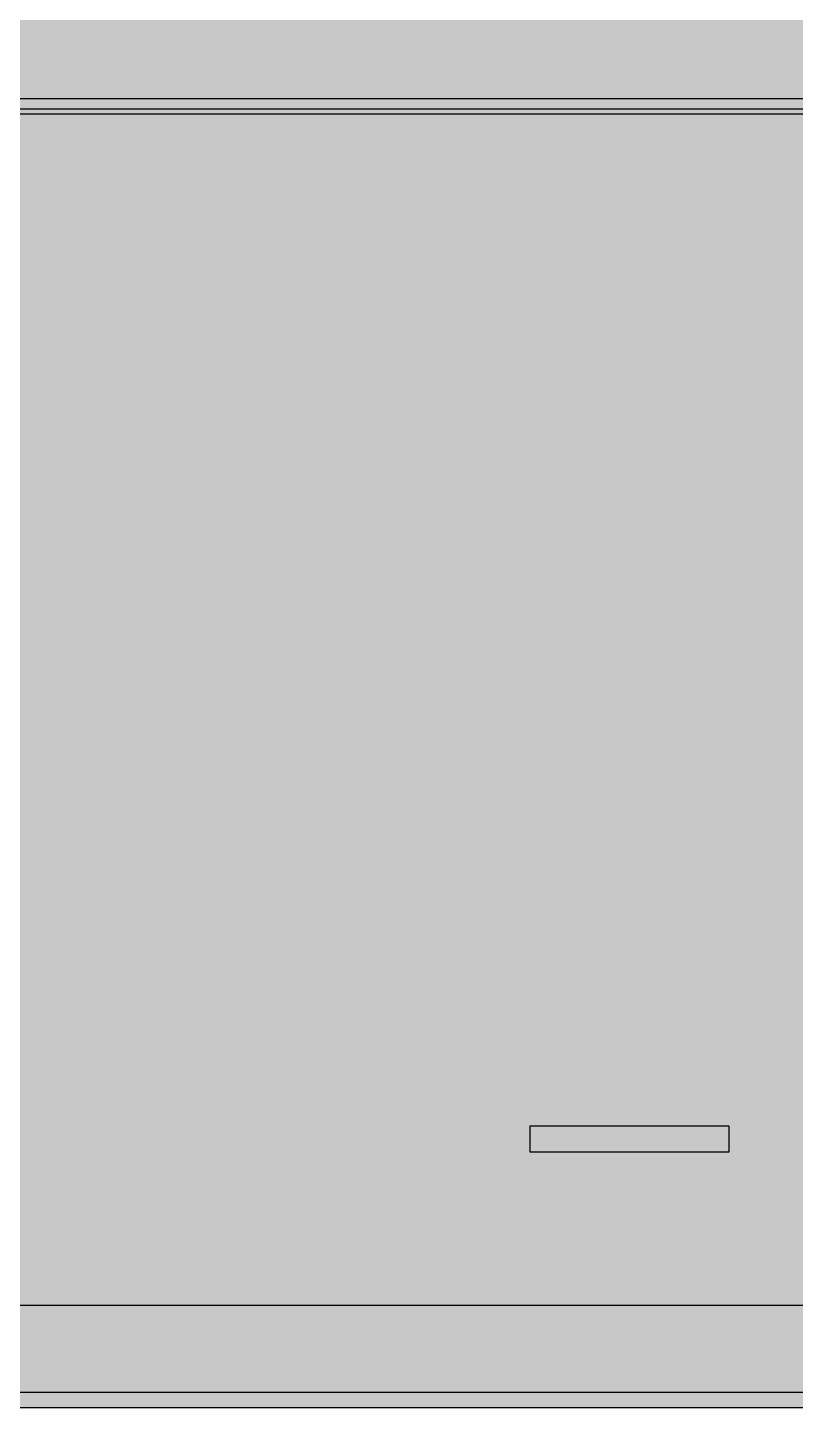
# Model space of a CAD drawing. Header units: millimetres. Extents: x 0 to 966, y -664 to 90.
# Drawn here: x 610.12 to 623.36, y -130 to -106.21 of the extents above; entities that cross this region are included whole.
import ezdxf

# ---------------------------------------------------------------- set-up
doc = ezdxf.new("R2010")
doc.units = ezdxf.units.MM
for name, color, linetype in [('HDL_BODY', 7, 'Continuous'), ('HDL_DETAIL', 7, 'Continuous'), ('HDL_PRINT', 7, 'Continuous')]:
    doc.layers.add(name, color=color, linetype=linetype)

# ---------------------------------------------------------------- blocks, each defined once
blk = doc.blocks.new('M_R8.16.1_FRONT')
at = {"layer": 'HDL_BODY', "true_color": 0x202126}
blk.add_hatch(color=250, dxfattribs=at).paths.add_polyline_path([(0, 0), (144, 0), (144, 90), (0, 90)])
at = {"layer": 'HDL_BODY', "true_color": 0x2a2a30}
blk.add_hatch(color=250, dxfattribs=at).paths.add_polyline_path([(0.4, 20.52), (143.6, 20.52), (143.6, 68.31), (0.4, 68.31)])
at = {"layer": 'HDL_BODY', "true_color": 0x23242a}
blk.add_hatch(color=250, dxfattribs=at).paths.add_polyline_path([(0.4, 0.5), (143.6, 0.5), (143.6, 19.8), (0.4, 19.8)])
at = {"layer": 'HDL_PRINT', "true_color": 0xdee1e9}
h = blk.add_hatch(color=254, dxfattribs=at)
h.paths.add_polyline_path([(112.785, 14.72), (112.785, 16.13), (113.315, 16.13), (113.366, 16.13), (113.414, 16.13), (113.453, 16.13), (113.48, 16.13), (113.49, 16.13), (113.534, 16.13), (113.575, 16.127), (113.612, 16.119), (113.64, 16.104), (113.659, 16.08), (113.666, 16.042), (113.704, 16.036), (113.732, 16.02), (113.755, 15.998), (113.778, 15.977), (113.806, 15.961), (113.844, 15.954), (113.844, 15.902), (113.844, 15.854), (113.844, 15.815), (113.844, 15.788), (113.844, 15.778), (113.844, 15.708), (113.842, 15.646), (113.837, 15.593), (113.828, 15.546), (113.812, 15.503), (113.788, 15.463), (113.755, 15.425), (113.718, 15.396), (113.673, 15.375), (113.623, 15.359), (113.567, 15.348), (113.508, 15.342), (113.445, 15.339), (113.38, 15.338), (113.315, 15.337), (112.961, 15.337), (112.961, 14.72), (112.785, 14.72)])
h.paths.add_polyline_path([(112.961, 15.513), (113.315, 15.513), (113.395, 15.513), (113.461, 15.513), (113.513, 15.513), (113.55, 15.513), (113.572, 15.513), (113.58, 15.513), (113.616, 15.557), (113.64, 15.598), (113.655, 15.635), (113.663, 15.664), (113.665, 15.683), (113.666, 15.69), (113.665, 15.734), (113.663, 15.775), (113.655, 15.811), (113.64, 15.84), (113.616, 15.859), (113.58, 15.866), (113.579, 15.909), (113.574, 15.935), (113.56, 15.949), (113.534, 15.954), (113.49, 15.954), (113.48, 15.954), (113.453, 15.954), (113.414, 15.954), (113.366, 15.954), (113.315, 15.954), (112.961, 15.954), (112.961, 15.513)])
for points in [[(117.282, 14.72), (117.722, 16.13), (117.812, 16.13), (117.457, 14.72), (117.282, 14.72)], [(118.517, 14.72), (118.517, 16.13), (118.693, 16.13), (118.693, 14.896), (119.398, 14.896), (119.398, 14.72), (118.517, 14.72)], [(119.663, 14.72), (119.663, 16.13), (120.633, 16.13), (120.633, 15.954), (119.838, 15.954), (119.838, 15.513), (120.544, 15.513), (120.544, 15.425), (119.838, 15.425), (119.838, 14.896), (120.633, 14.896), (120.633, 14.72), (119.663, 14.72)], [(114.106, 14.72), (114.106, 15.778), (114.196, 15.778), (114.196, 15.602), (114.234, 15.639), (114.262, 15.667), (114.285, 15.69), (114.307, 15.713), (114.334, 15.74), (114.371, 15.778), (114.461, 15.778), (114.468, 15.778), (114.487, 15.775), (114.516, 15.767), (114.552, 15.752), (114.593, 15.727), (114.636, 15.69), (114.55, 15.602), (114.461, 15.602), (114.371, 15.602), (114.285, 15.513), (114.28, 15.476), (114.267, 15.438), (114.25, 15.4), (114.231, 15.363), (114.213, 15.325), (114.201, 15.287), (114.196, 15.249), (114.196, 14.72), (114.106, 14.72)], [(114.901, 8.197), (115.077, 8.109), (115.048, 8.072), (115.024, 8.029), (115.002, 7.982), (114.979, 7.933), (114.951, 7.884), (114.916, 7.836), (114.871, 7.793), (114.812, 7.756), (114.774, 7.752), (114.735, 7.739), (114.693, 7.722), (114.645, 7.703), (114.592, 7.686), (114.531, 7.673), (114.461, 7.668), (114.39, 7.669), (114.329, 7.67), (114.276, 7.675), (114.228, 7.685), (114.185, 7.7), (114.145, 7.724), (114.106, 7.756), (114.069, 7.794), (114.034, 7.832), (114.001, 7.87), (113.973, 7.908), (113.95, 7.945), (113.936, 7.983), (113.931, 8.021), (113.899, 8.064), (113.876, 8.114), (113.861, 8.169), (113.851, 8.226), (113.846, 8.28), (113.845, 8.331), (113.844, 8.373), (113.845, 8.436), (113.846, 8.492), (113.849, 8.544), (113.855, 8.594), (113.866, 8.644), (113.881, 8.696), (113.902, 8.752), (113.931, 8.814), (113.936, 8.852), (113.95, 8.888), (113.973, 8.921), (114.001, 8.949), (114.034, 8.971), (114.069, 8.985), (114.106, 8.99), (114.178, 9.023), (114.239, 9.047), (114.293, 9.062), (114.34, 9.072), (114.382, 9.077), (114.422, 9.079), (114.461, 9.079), (114.531, 9.079), (114.592, 9.077), (114.645, 9.072), (114.693, 9.062), (114.735, 9.047), (114.774, 9.023), (114.812, 8.99), (114.85, 8.953), (114.886, 8.915), (114.919, 8.877), (114.948, 8.839), (114.97, 8.802), (114.985, 8.764), (114.99, 8.726), (114.812, 8.638), (114.811, 8.676), (114.81, 8.714), (114.805, 8.751), (114.796, 8.789), (114.78, 8.827), (114.757, 8.865), (114.725, 8.902), (114.687, 8.907), (114.649, 8.92), (114.612, 8.937), (114.574, 8.956), (114.536, 8.973), (114.499, 8.986), (114.461, 8.99), (114.422, 8.986), (114.385, 8.973), (114.347, 8.956), (114.309, 8.937), (114.272, 8.92), (114.234, 8.907), (114.196, 8.902), (114.162, 8.865), (114.137, 8.827), (114.116, 8.789), (114.097, 8.751), (114.077, 8.714), (114.052, 8.676), (114.02, 8.638), (114.02, 8.594), (114.02, 8.55), (114.02, 8.506), (114.02, 8.462), (114.02, 8.418), (114.02, 8.373), (114.02, 8.336), (114.022, 8.298), (114.027, 8.26), (114.036, 8.222), (114.052, 8.185), (114.074, 8.147), (114.106, 8.109), (114.113, 8.065), (114.13, 8.024), (114.151, 7.988), (114.172, 7.959), (114.189, 7.94), (114.196, 7.933), (114.234, 7.9), (114.272, 7.877), (114.309, 7.861), (114.347, 7.852), (114.385, 7.847), (114.422, 7.845), (114.461, 7.845), (114.499, 7.845), (114.536, 7.847), (114.574, 7.852), (114.612, 7.861), (114.649, 7.877), (114.687, 7.9), (114.725, 7.933), (114.758, 7.971), (114.782, 8.008), (114.803, 8.046), (114.822, 8.084), (114.842, 8.122), (114.868, 8.16), (114.901, 8.197)], [(116.666, 7.845), (116.666, 7.668), (115.696, 7.668), (115.696, 7.706), (115.699, 7.734), (115.706, 7.756), (115.721, 7.779), (115.746, 7.807), (115.782, 7.845), (115.782, 7.852), (115.785, 7.871), (115.793, 7.9), (115.808, 7.936), (115.834, 7.977), (115.871, 8.021), (115.905, 8.026), (115.93, 8.04), (115.951, 8.063), (115.97, 8.091), (115.99, 8.124), (116.015, 8.16), (116.047, 8.197), (116.11, 8.259), (116.165, 8.314), (116.214, 8.363), (116.257, 8.407), (116.297, 8.446), (116.333, 8.482), (116.367, 8.517), (116.401, 8.55), (116.437, 8.557), (116.462, 8.576), (116.476, 8.605), (116.484, 8.641), (116.487, 8.682), (116.487, 8.726), (116.487, 8.764), (116.484, 8.791), (116.476, 8.814), (116.462, 8.837), (116.437, 8.865), (116.401, 8.902), (116.363, 8.909), (116.335, 8.925), (116.312, 8.946), (116.289, 8.968), (116.262, 8.984), (116.225, 8.99), (116.181, 8.984), (116.139, 8.968), (116.103, 8.946), (116.073, 8.925), (116.054, 8.909), (116.047, 8.902), (116.015, 8.865), (115.992, 8.827), (115.977, 8.789), (115.967, 8.751), (115.963, 8.714), (115.961, 8.676), (115.96, 8.638), (115.782, 8.726), (115.782, 8.764), (115.784, 8.802), (115.789, 8.839), (115.799, 8.877), (115.814, 8.915), (115.838, 8.953), (115.871, 8.99), (115.91, 9.023), (115.949, 9.047), (115.992, 9.062), (116.039, 9.072), (116.093, 9.077), (116.154, 9.079), (116.225, 9.079), (116.267, 9.079), (116.317, 9.077), (116.372, 9.072), (116.428, 9.062), (116.483, 9.047), (116.534, 9.023), (116.577, 8.99), (116.581, 8.953), (116.594, 8.915), (116.612, 8.877), (116.631, 8.839), (116.648, 8.802), (116.661, 8.764), (116.666, 8.726), (116.665, 8.689), (116.663, 8.661), (116.655, 8.638), (116.639, 8.615), (116.614, 8.587), (116.577, 8.55), (116.576, 8.512), (116.573, 8.485), (116.565, 8.462), (116.55, 8.439), (116.525, 8.411), (116.487, 8.373), (116.483, 8.34), (116.471, 8.307), (116.451, 8.274), (116.422, 8.241), (116.385, 8.208), (116.34, 8.175), (116.287, 8.142), (116.225, 8.109), (116.187, 8.076), (116.151, 8.051), (116.118, 8.03), (116.089, 8.011), (116.067, 7.991), (116.052, 7.966), (116.047, 7.933), (116.038, 7.932), (116.016, 7.927), (115.991, 7.914), (115.969, 7.888), (115.96, 7.845), (116.666, 7.845)], [(117.457, 7.668), (117.282, 7.668), (117.282, 8.814), (117.275, 8.777), (117.259, 8.749), (117.237, 8.726), (117.216, 8.703), (117.199, 8.676), (117.193, 8.638), (117.155, 8.638), (117.118, 8.636), (117.08, 8.631), (117.043, 8.621), (117.005, 8.606), (116.968, 8.582), (116.931, 8.55), (116.931, 8.726), (116.996, 8.759), (117.044, 8.784), (117.08, 8.805), (117.109, 8.824), (117.134, 8.844), (117.16, 8.869), (117.193, 8.902), (117.237, 8.946), (117.279, 8.987), (117.315, 9.024), (117.345, 9.053), (117.364, 9.072), (117.371, 9.079), (117.457, 9.079), (117.457, 7.668)], [(118.606, 8.109), (118.782, 8.109), (118.782, 8.071), (118.784, 8.034), (118.789, 7.996), (118.798, 7.958), (118.813, 7.92), (118.836, 7.882), (118.868, 7.845), (118.878, 7.845), (118.905, 7.845), (118.945, 7.845), (118.994, 7.845), (119.047, 7.845), (119.084, 7.845), (119.111, 7.848), (119.133, 7.856), (119.156, 7.871), (119.184, 7.896), (119.222, 7.933), (119.26, 7.94), (119.285, 7.959), (119.3, 7.988), (119.308, 8.024), (119.311, 8.065), (119.312, 8.109), (119.311, 8.153), (119.308, 8.194), (119.3, 8.23), (119.285, 8.259), (119.26, 8.278), (119.222, 8.285), (119.184, 8.322), (119.156, 8.347), (119.133, 8.362), (119.111, 8.37), (119.084, 8.373), (119.047, 8.373), (119.002, 8.373), (118.971, 8.373), (118.944, 8.373), (118.912, 8.373), (118.868, 8.373), (118.957, 8.55), (119.01, 8.55), (119.058, 8.55), (119.097, 8.55), (119.123, 8.55), (119.133, 8.55), (119.171, 8.587), (119.196, 8.615), (119.211, 8.638), (119.219, 8.661), (119.222, 8.689), (119.222, 8.726), (119.222, 8.77), (119.222, 8.801), (119.222, 8.828), (119.222, 8.859), (119.222, 8.902), (119.178, 8.909), (119.137, 8.925), (119.101, 8.946), (119.072, 8.968), (119.054, 8.984), (119.047, 8.99), (119.003, 8.984), (118.961, 8.968), (118.924, 8.946), (118.895, 8.925), (118.875, 8.909), (118.868, 8.902), (118.832, 8.865), (118.807, 8.837), (118.793, 8.814), (118.785, 8.791), (118.782, 8.764), (118.782, 8.726), (118.606, 8.726), (118.611, 8.764), (118.623, 8.802), (118.64, 8.839), (118.659, 8.877), (118.675, 8.915), (118.688, 8.953), (118.693, 8.99), (118.731, 9.023), (118.771, 9.047), (118.813, 9.062), (118.86, 9.072), (118.914, 9.077), (118.976, 9.079), (119.047, 9.079), (119.056, 9.079), (119.083, 9.079), (119.122, 9.079), (119.17, 9.079), (119.222, 9.079), (119.26, 9.041), (119.288, 9.013), (119.311, 8.99), (119.334, 8.968), (119.361, 8.94), (119.398, 8.902), (119.398, 8.892), (119.398, 8.866), (119.398, 8.826), (119.398, 8.778), (119.398, 8.726), (119.398, 8.682), (119.398, 8.651), (119.398, 8.625), (119.398, 8.593), (119.398, 8.55), (119.361, 8.543), (119.334, 8.527), (119.311, 8.506), (119.288, 8.485), (119.26, 8.468), (119.222, 8.462), (119.266, 8.455), (119.308, 8.439), (119.344, 8.418), (119.372, 8.396), (119.391, 8.38), (119.398, 8.373), (119.431, 8.336), (119.455, 8.298), (119.471, 8.26), (119.48, 8.222), (119.485, 8.185), (119.487, 8.147), (119.487, 8.109), (119.483, 8.072), (119.472, 8.029), (119.454, 7.982), (119.432, 7.933), (119.405, 7.884), (119.375, 7.836), (119.344, 7.793), (119.312, 7.756), (119.273, 7.752), (119.235, 7.739), (119.197, 7.722), (119.159, 7.703), (119.121, 7.686), (119.084, 7.673), (119.047, 7.668), (118.976, 7.669), (118.914, 7.67), (118.86, 7.675), (118.813, 7.685), (118.771, 7.7), (118.731, 7.724), (118.693, 7.756), (118.661, 7.794), (118.638, 7.834), (118.622, 7.877), (118.613, 7.924), (118.608, 7.978), (118.607, 8.039), (118.606, 8.109)], [(121.779, 7.668), (121.249, 9.079), (121.428, 9.079), (121.779, 8.109), (121.784, 8.071), (121.797, 8.034), (121.814, 7.996), (121.833, 7.958), (121.85, 7.92), (121.863, 7.882), (121.868, 7.845), (121.868, 7.882), (121.87, 7.92), (121.875, 7.958), (121.884, 7.996), (121.9, 8.034), (121.922, 8.071), (121.954, 8.109), (122.309, 9.079), (122.484, 9.079), (121.954, 7.668), (121.779, 7.668)], [(117.898, 8.286), (118.427, 8.286), (118.427, 8.109), (117.898, 8.109), (117.898, 8.286)]]:
    blk.add_hatch(color=254, dxfattribs=at).paths.add_polyline_path(points)
h = blk.add_hatch(color=254, dxfattribs=at)
h.paths.add_polyline_path([(120.898, 14.72), (120.898, 16.13), (121.428, 16.13), (121.479, 16.13), (121.527, 16.13), (121.566, 16.13), (121.593, 16.13), (121.603, 16.13), (121.641, 16.126), (121.679, 16.113), (121.717, 16.096), (121.754, 16.077), (121.792, 16.06), (121.83, 16.047), (121.868, 16.042), (121.9, 16.005), (121.925, 15.967), (121.945, 15.929), (121.964, 15.891), (121.985, 15.854), (122.01, 15.816), (122.044, 15.778), (122.044, 15.74), (122.044, 15.7), (122.044, 15.658), (122.044, 15.61), (122.044, 15.557), (122.044, 15.496), (122.044, 15.425), (122.044, 15.381), (122.044, 15.337), (122.044, 15.293), (122.044, 15.249), (122.044, 15.205), (122.044, 15.161), (122.037, 15.117), (122.021, 15.076), (121.999, 15.04), (121.978, 15.011), (121.961, 14.992), (121.954, 14.985), (121.918, 14.947), (121.89, 14.919), (121.868, 14.896), (121.845, 14.874), (121.817, 14.846), (121.779, 14.808), (121.769, 14.808), (121.743, 14.808), (121.704, 14.808), (121.656, 14.808), (121.603, 14.808), (121.596, 14.771), (121.577, 14.746), (121.548, 14.731), (121.512, 14.724), (121.471, 14.721), (121.428, 14.72), (120.898, 14.72)])
h.paths.add_polyline_path([(121.073, 14.896), (121.428, 14.896), (121.479, 14.896), (121.527, 14.896), (121.566, 14.896), (121.593, 14.896), (121.603, 14.896), (121.641, 14.934), (121.669, 14.959), (121.692, 14.974), (121.715, 14.982), (121.742, 14.984), (121.779, 14.985), (121.779, 15.022), (121.782, 15.05), (121.79, 15.073), (121.805, 15.096), (121.83, 15.123), (121.868, 15.161), (121.868, 15.205), (121.868, 15.249), (121.868, 15.293), (121.868, 15.337), (121.868, 15.381), (121.868, 15.425), (121.868, 15.496), (121.866, 15.557), (121.861, 15.61), (121.851, 15.658), (121.836, 15.7), (121.812, 15.74), (121.779, 15.778), (121.774, 15.816), (121.76, 15.852), (121.738, 15.884), (121.71, 15.913), (121.677, 15.935), (121.641, 15.949), (121.603, 15.954), (121.593, 15.954), (121.566, 15.954), (121.527, 15.954), (121.479, 15.954), (121.428, 15.954), (121.073, 15.954), (121.073, 14.896)])
h = blk.add_hatch(color=254, dxfattribs=at)
h.paths.add_polyline_path([(114.636, 15.249), (114.64, 15.315), (114.651, 15.38), (114.669, 15.443), (114.692, 15.503), (114.718, 15.558), (114.748, 15.609), (114.779, 15.653), (114.812, 15.69), (114.85, 15.722), (114.89, 15.746), (114.933, 15.762), (114.981, 15.771), (115.034, 15.776), (115.096, 15.778), (115.166, 15.778), (115.204, 15.777), (115.242, 15.774), (115.279, 15.764), (115.317, 15.745), (115.355, 15.714), (115.393, 15.667), (115.431, 15.602), (115.463, 15.569), (115.495, 15.534), (115.524, 15.498), (115.551, 15.458), (115.574, 15.415), (115.591, 15.366), (115.602, 15.311), (115.606, 15.249), (115.606, 15.211), (115.604, 15.174), (115.599, 15.136), (115.59, 15.098), (115.574, 15.06), (115.55, 15.023), (115.517, 14.985), (115.512, 14.947), (115.498, 14.911), (115.476, 14.878), (115.448, 14.85), (115.415, 14.828), (115.379, 14.814), (115.341, 14.808), (115.335, 14.771), (115.316, 14.746), (115.287, 14.731), (115.251, 14.724), (115.21, 14.721), (115.166, 14.72), (115.104, 14.724), (115.049, 14.735), (115, 14.753), (114.956, 14.775), (114.917, 14.802), (114.88, 14.832), (114.845, 14.864), (114.812, 14.896), (114.779, 14.93), (114.748, 14.964), (114.718, 15), (114.692, 15.04), (114.669, 15.083), (114.651, 15.132), (114.64, 15.187), (114.636, 15.249)])
h.paths.add_polyline_path([(114.812, 15.249), (114.818, 15.199), (114.835, 15.141), (114.856, 15.084), (114.878, 15.034), (114.894, 14.998), (114.901, 14.985), (114.939, 14.952), (114.977, 14.929), (115.015, 14.913), (115.052, 14.903), (115.09, 14.899), (115.128, 14.897), (115.166, 14.896), (115.204, 14.897), (115.232, 14.9), (115.255, 14.908), (115.277, 14.923), (115.305, 14.948), (115.341, 14.985), (115.375, 14.995), (115.398, 15.022), (115.414, 15.061), (115.424, 15.108), (115.429, 15.158), (115.43, 15.207), (115.431, 15.249), (115.43, 15.319), (115.429, 15.379), (115.424, 15.427), (115.414, 15.465), (115.398, 15.492), (115.375, 15.508), (115.341, 15.513), (115.305, 15.551), (115.277, 15.576), (115.255, 15.591), (115.232, 15.599), (115.204, 15.601), (115.166, 15.602), (115.128, 15.602), (115.09, 15.6), (115.052, 15.595), (115.015, 15.585), (114.977, 15.57), (114.939, 15.546), (114.901, 15.513), (114.894, 15.5), (114.878, 15.465), (114.856, 15.414), (114.835, 15.357), (114.818, 15.299), (114.812, 15.249)])
h = blk.add_hatch(color=254, dxfattribs=at)
h.paths.add_polyline_path([(115.782, 14.632), (115.96, 14.632), (115.96, 14.544), (116.003, 14.507), (116.044, 14.482), (116.081, 14.467), (116.11, 14.459), (116.129, 14.456), (116.136, 14.456), (116.18, 14.456), (116.221, 14.459), (116.257, 14.467), (116.286, 14.482), (116.305, 14.507), (116.312, 14.544), (116.355, 14.553), (116.382, 14.575), (116.395, 14.601), (116.4, 14.623), (116.401, 14.632), (116.433, 14.67), (116.456, 14.708), (116.471, 14.745), (116.48, 14.783), (116.485, 14.821), (116.487, 14.859), (116.487, 14.896), (116.455, 14.864), (116.421, 14.832), (116.385, 14.802), (116.345, 14.775), (116.302, 14.753), (116.253, 14.735), (116.198, 14.724), (116.136, 14.72), (116.098, 14.725), (116.06, 14.74), (116.022, 14.762), (115.985, 14.79), (115.947, 14.823), (115.909, 14.859), (115.871, 14.896), (115.838, 14.933), (115.806, 14.976), (115.776, 15.024), (115.75, 15.073), (115.728, 15.122), (115.71, 15.169), (115.699, 15.212), (115.696, 15.249), (115.7, 15.287), (115.713, 15.325), (115.73, 15.363), (115.748, 15.4), (115.765, 15.438), (115.777, 15.476), (115.782, 15.513), (115.787, 15.551), (115.802, 15.587), (115.824, 15.62), (115.853, 15.648), (115.886, 15.67), (115.922, 15.685), (115.96, 15.69), (115.997, 15.727), (116.025, 15.752), (116.047, 15.767), (116.07, 15.775), (116.098, 15.778), (116.136, 15.778), (116.198, 15.774), (116.253, 15.763), (116.302, 15.745), (116.345, 15.723), (116.385, 15.696), (116.421, 15.666), (116.455, 15.635), (116.487, 15.602), (116.487, 15.778), (116.666, 15.778), (116.666, 14.896), (116.661, 14.826), (116.648, 14.765), (116.631, 14.711), (116.612, 14.664), (116.594, 14.622), (116.581, 14.582), (116.577, 14.544), (116.571, 14.511), (116.557, 14.486), (116.535, 14.465), (116.506, 14.446), (116.474, 14.426), (116.438, 14.401), (116.401, 14.368), (116.394, 14.368), (116.371, 14.368), (116.334, 14.368), (116.283, 14.368), (116.217, 14.368), (116.136, 14.368), (116.098, 14.368), (116.06, 14.37), (116.022, 14.375), (115.985, 14.384), (115.947, 14.4), (115.909, 14.423), (115.871, 14.456), (115.834, 14.463), (115.808, 14.482), (115.793, 14.511), (115.785, 14.547), (115.782, 14.588), (115.782, 14.632)])
h.paths.add_polyline_path([(115.871, 15.249), (115.876, 15.211), (115.889, 15.174), (115.906, 15.136), (115.925, 15.098), (115.943, 15.06), (115.956, 15.023), (115.96, 14.985), (115.998, 14.952), (116.035, 14.929), (116.073, 14.913), (116.111, 14.903), (116.149, 14.899), (116.187, 14.897), (116.225, 14.896), (116.262, 14.897), (116.289, 14.9), (116.312, 14.908), (116.335, 14.923), (116.363, 14.948), (116.401, 14.985), (116.406, 15.023), (116.418, 15.06), (116.435, 15.098), (116.453, 15.136), (116.47, 15.174), (116.482, 15.211), (116.487, 15.249), (116.482, 15.319), (116.47, 15.379), (116.453, 15.427), (116.435, 15.465), (116.418, 15.492), (116.406, 15.508), (116.401, 15.513), (116.357, 15.551), (116.316, 15.576), (116.28, 15.591), (116.251, 15.599), (116.232, 15.601), (116.225, 15.602), (116.187, 15.602), (116.149, 15.6), (116.111, 15.595), (116.073, 15.585), (116.035, 15.57), (115.998, 15.546), (115.96, 15.513), (115.956, 15.508), (115.943, 15.492), (115.925, 15.465), (115.906, 15.427), (115.889, 15.379), (115.876, 15.319), (115.871, 15.249)])
h = blk.add_hatch(color=254, dxfattribs=at)
h.paths.add_polyline_path([(112.431, 7.668), (112.431, 9.079), (112.961, 9.079), (113.005, 9.079), (113.049, 9.079), (113.093, 9.079), (113.137, 9.079), (113.181, 9.079), (113.225, 9.079), (113.263, 9.072), (113.291, 9.056), (113.314, 9.035), (113.337, 9.013), (113.364, 8.997), (113.401, 8.99), (113.434, 8.953), (113.46, 8.915), (113.481, 8.877), (113.5, 8.839), (113.521, 8.802), (113.546, 8.764), (113.58, 8.726), (113.58, 8.688), (113.58, 8.649), (113.58, 8.606), (113.58, 8.559), (113.58, 8.505), (113.58, 8.444), (113.58, 8.373), (113.58, 8.329), (113.58, 8.285), (113.58, 8.241), (113.58, 8.197), (113.58, 8.153), (113.58, 8.109), (113.573, 8.065), (113.556, 8.024), (113.535, 7.988), (113.513, 7.959), (113.497, 7.94), (113.49, 7.933), (113.484, 7.895), (113.467, 7.868), (113.446, 7.845), (113.424, 7.822), (113.408, 7.794), (113.401, 7.756), (113.35, 7.756), (113.302, 7.756), (113.262, 7.756), (113.235, 7.756), (113.225, 7.756), (113.187, 7.724), (113.149, 7.7), (113.112, 7.685), (113.074, 7.675), (113.036, 7.67), (112.999, 7.669), (112.961, 7.668), (112.431, 7.668)])
h.paths.add_polyline_path([(112.609, 7.845), (112.961, 7.845), (113.013, 7.845), (113.061, 7.845), (113.1, 7.845), (113.126, 7.845), (113.136, 7.845), (113.174, 7.882), (113.202, 7.907), (113.225, 7.922), (113.249, 7.93), (113.277, 7.932), (113.315, 7.933), (113.321, 7.97), (113.337, 7.998), (113.358, 8.021), (113.379, 8.044), (113.395, 8.072), (113.401, 8.109), (113.401, 8.153), (113.401, 8.197), (113.401, 8.241), (113.401, 8.285), (113.401, 8.329), (113.401, 8.373), (113.401, 8.444), (113.401, 8.505), (113.401, 8.559), (113.401, 8.606), (113.401, 8.649), (113.401, 8.688), (113.401, 8.726), (113.358, 8.77), (113.317, 8.811), (113.281, 8.847), (113.252, 8.876), (113.232, 8.895), (113.225, 8.902), (113.181, 8.902), (113.137, 8.902), (113.093, 8.902), (113.049, 8.902), (113.005, 8.902), (112.961, 8.902), (112.609, 8.902), (112.609, 7.845)])
h = blk.add_hatch(color=254, dxfattribs=at)
h.paths.add_polyline_path([(119.663, 8.373), (119.663, 8.439), (119.663, 8.504), (119.663, 8.567), (119.663, 8.627), (119.663, 8.683), (119.663, 8.733), (119.663, 8.777), (119.663, 8.814), (119.696, 8.852), (119.722, 8.888), (119.742, 8.921), (119.761, 8.949), (119.781, 8.971), (119.806, 8.985), (119.838, 8.99), (119.877, 9.023), (119.915, 9.047), (119.953, 9.062), (119.991, 9.072), (120.029, 9.077), (120.066, 9.079), (120.103, 9.079), (120.156, 9.079), (120.204, 9.079), (120.243, 9.079), (120.269, 9.079), (120.279, 9.079), (120.317, 9.041), (120.345, 9.013), (120.368, 8.99), (120.391, 8.968), (120.419, 8.94), (120.457, 8.902), (120.464, 8.895), (120.48, 8.876), (120.501, 8.847), (120.521, 8.811), (120.537, 8.77), (120.544, 8.726), (120.544, 8.688), (120.544, 8.649), (120.544, 8.606), (120.544, 8.559), (120.544, 8.505), (120.544, 8.444), (120.544, 8.373), (120.544, 8.303), (120.544, 8.242), (120.544, 8.189), (120.544, 8.141), (120.544, 8.099), (120.544, 8.059), (120.544, 8.021), (120.512, 7.955), (120.487, 7.907), (120.467, 7.871), (120.448, 7.842), (120.427, 7.817), (120.401, 7.79), (120.368, 7.756), (120.33, 7.724), (120.292, 7.7), (120.255, 7.685), (120.217, 7.675), (120.179, 7.67), (120.141, 7.669), (120.103, 7.668), (120.067, 7.672), (120.024, 7.683), (119.977, 7.701), (119.928, 7.723), (119.878, 7.75), (119.831, 7.78), (119.788, 7.812), (119.752, 7.845), (119.726, 7.877), (119.705, 7.917), (119.689, 7.962), (119.678, 8.014), (119.671, 8.073), (119.666, 8.138), (119.664, 8.21), (119.663, 8.289), (119.663, 8.373)])
h.paths.add_polyline_path([(119.838, 8.373), (119.839, 8.308), (119.84, 8.243), (119.843, 8.18), (119.85, 8.12), (119.86, 8.064), (119.876, 8.014), (119.898, 7.97), (119.928, 7.933), (119.935, 7.896), (119.954, 7.871), (119.983, 7.856), (120.019, 7.848), (120.06, 7.845), (120.103, 7.845), (120.147, 7.845), (120.188, 7.848), (120.225, 7.856), (120.253, 7.871), (120.272, 7.896), (120.279, 7.933), (120.308, 7.97), (120.33, 8.014), (120.346, 8.064), (120.357, 8.12), (120.363, 8.18), (120.367, 8.243), (120.368, 8.308), (120.368, 8.373), (120.368, 8.465), (120.367, 8.541), (120.363, 8.606), (120.357, 8.66), (120.346, 8.706), (120.33, 8.745), (120.308, 8.781), (120.279, 8.814), (120.274, 8.852), (120.26, 8.888), (120.238, 8.921), (120.21, 8.949), (120.177, 8.971), (120.141, 8.985), (120.103, 8.99), (120.066, 8.985), (120.031, 8.971), (119.998, 8.949), (119.97, 8.921), (119.947, 8.888), (119.933, 8.852), (119.928, 8.814), (119.901, 8.808), (119.88, 8.789), (119.865, 8.759), (119.854, 8.718), (119.846, 8.666), (119.842, 8.605), (119.839, 8.536), (119.839, 8.458), (119.838, 8.373)])
at = {"layer": 'HDL_DETAIL', "color": 251, "true_color": 0x52555c}
for points in [[(0, 0), (144, 0), (144, 90), (0, 90), (0, 0)], [(0, 22.301), (144, 22.301), (144, 67.697), (0, 67.697), (0, 22.301)]]:
    blk.add_lwpolyline(points, close=True, dxfattribs=at)
for points in [[(0.088, 22.389), (143.296, 22.389)], [(0.088, 22.389), (143.296, 22.389)], [(0.088, 22.389), (143.296, 22.389)], [(0.088, 22.389), (143.296, 22.389)], [(0.088, 22.389), (143.296, 22.389)], [(0.088, 22.389), (143.296, 22.389)], [(0.088, 22.389), (143.296, 22.389)], [(0.088, 22.389), (143.296, 22.389)], [(0.088, 22.389), (143.296, 22.389)], [(0.088, 22.389), (143.296, 22.389)], [(0.088, 22.389), (143.296, 22.389)], [(0.088, 22.389), (143.296, 22.389)], [(0.088, 22.389), (143.296, 22.389)], [(0.088, 22.389), (143.296, 22.389)], [(0.088, 22.389), (143.296, 22.389)], [(0.088, 22.389), (143.296, 22.389)], [(0.088, 22.389), (143.296, 22.389)], [(0.088, 22.389), (143.296, 22.389)], [(0.088, 22.389), (143.296, 22.389)], [(0.088, 22.389), (143.296, 22.389)], [(0.088, 22.389), (143.296, 22.389)], [(0.265, 22.566), (143.121, 22.565)], [(0.265, 22.566), (143.121, 22.565)], [(0.265, 22.566), (143.121, 22.565)], [(0.265, 22.566), (143.121, 22.565)], [(0.265, 22.566), (143.121, 22.565)], [(0.265, 22.566), (143.121, 22.565)], [(0.265, 22.566), (143.121, 22.565)], [(0.265, 22.566), (143.121, 22.565)], [(0.265, 22.566), (143.121, 22.565)], [(0.265, 22.566), (143.121, 22.565)], [(0.265, 22.566), (143.121, 22.565)], [(0.265, 22.566), (143.121, 22.565)], [(0.265, 22.566), (143.121, 22.565)], [(0.265, 22.566), (143.121, 22.565)], [(0.265, 22.566), (143.121, 22.565)], [(0.265, 22.566), (143.121, 22.565)], [(0.265, 22.566), (143.121, 22.565)], [(0.265, 22.566), (143.121, 22.565)], [(0.265, 22.566), (143.121, 22.565)], [(0.265, 22.566), (143.121, 22.565)], [(0.265, 22.566), (143.121, 22.565)], [(118.782, 4.848), (118.782, 4.407)], [(122.219, 4.848), (118.782, 4.848)], [(122.219, 4.407), (122.219, 4.848)], [(118.782, 4.407), (122.219, 4.407)], [(0.088, 1.762), (127.335, 1.762)], [(0.088, 1.762), (127.335, 1.762)], [(0.088, 1.762), (127.335, 1.762)], [(0.088, 1.762), (127.335, 1.762)], [(0.088, 1.762), (127.335, 1.762)], [(0.088, 1.762), (127.335, 1.762)], [(0.088, 1.762), (127.335, 1.762)], [(0.088, 1.762), (127.335, 1.762)], [(0.088, 1.762), (127.335, 1.762)], [(0.088, 1.762), (127.335, 1.762)], [(0.088, 1.762), (127.335, 1.762)], [(0.088, 1.762), (127.335, 1.762)], [(0.088, 1.762), (127.335, 1.762)], [(0.088, 1.762), (127.335, 1.762)], [(0.088, 1.762), (127.335, 1.762)], [(0.088, 1.762), (127.335, 1.762)], [(0.088, 1.762), (127.335, 1.762)], [(0.088, 1.762), (127.335, 1.762)], [(0.088, 1.762), (127.335, 1.762)], [(0.088, 1.762), (127.335, 1.762)], [(0.088, 1.762), (127.335, 1.762)], [(0, 0.264), (143.296, 0.264)], [(0, 0.264), (143.296, 0.264)], [(0, 0.264), (143.296, 0.264)], [(0, 0.264), (143.296, 0.264)], [(0, 0.264), (143.296, 0.264)], [(0, 0.264), (143.296, 0.264)], [(0, 0.264), (143.296, 0.264)], [(0, 0.264), (143.296, 0.264)], [(0, 0.264), (143.296, 0.264)], [(0, 0.264), (143.296, 0.264)], [(0, 0.264), (143.296, 0.264)], [(0, 0.264), (143.296, 0.264)], [(0, 0.264), (143.296, 0.264)], [(0, 0.264), (143.296, 0.264)], [(0, 0.264), (143.296, 0.264)], [(0, 0.264), (143.296, 0.264)], [(0, 0.264), (143.296, 0.264)], [(0, 0.264), (143.296, 0.264)], [(0, 0.264), (143.296, 0.264)], [(0, 0.264), (143.296, 0.264)], [(0, 0.264), (143.296, 0.264)]]:
    blk.add_lwpolyline(points, dxfattribs=at)

msp = doc.modelspace()

# ---------------------------------------------------------------- block references
msp.add_blockref('M_R8.16.1_FRONT', (500, -130))

doc.saveas('drawing.dxf')
